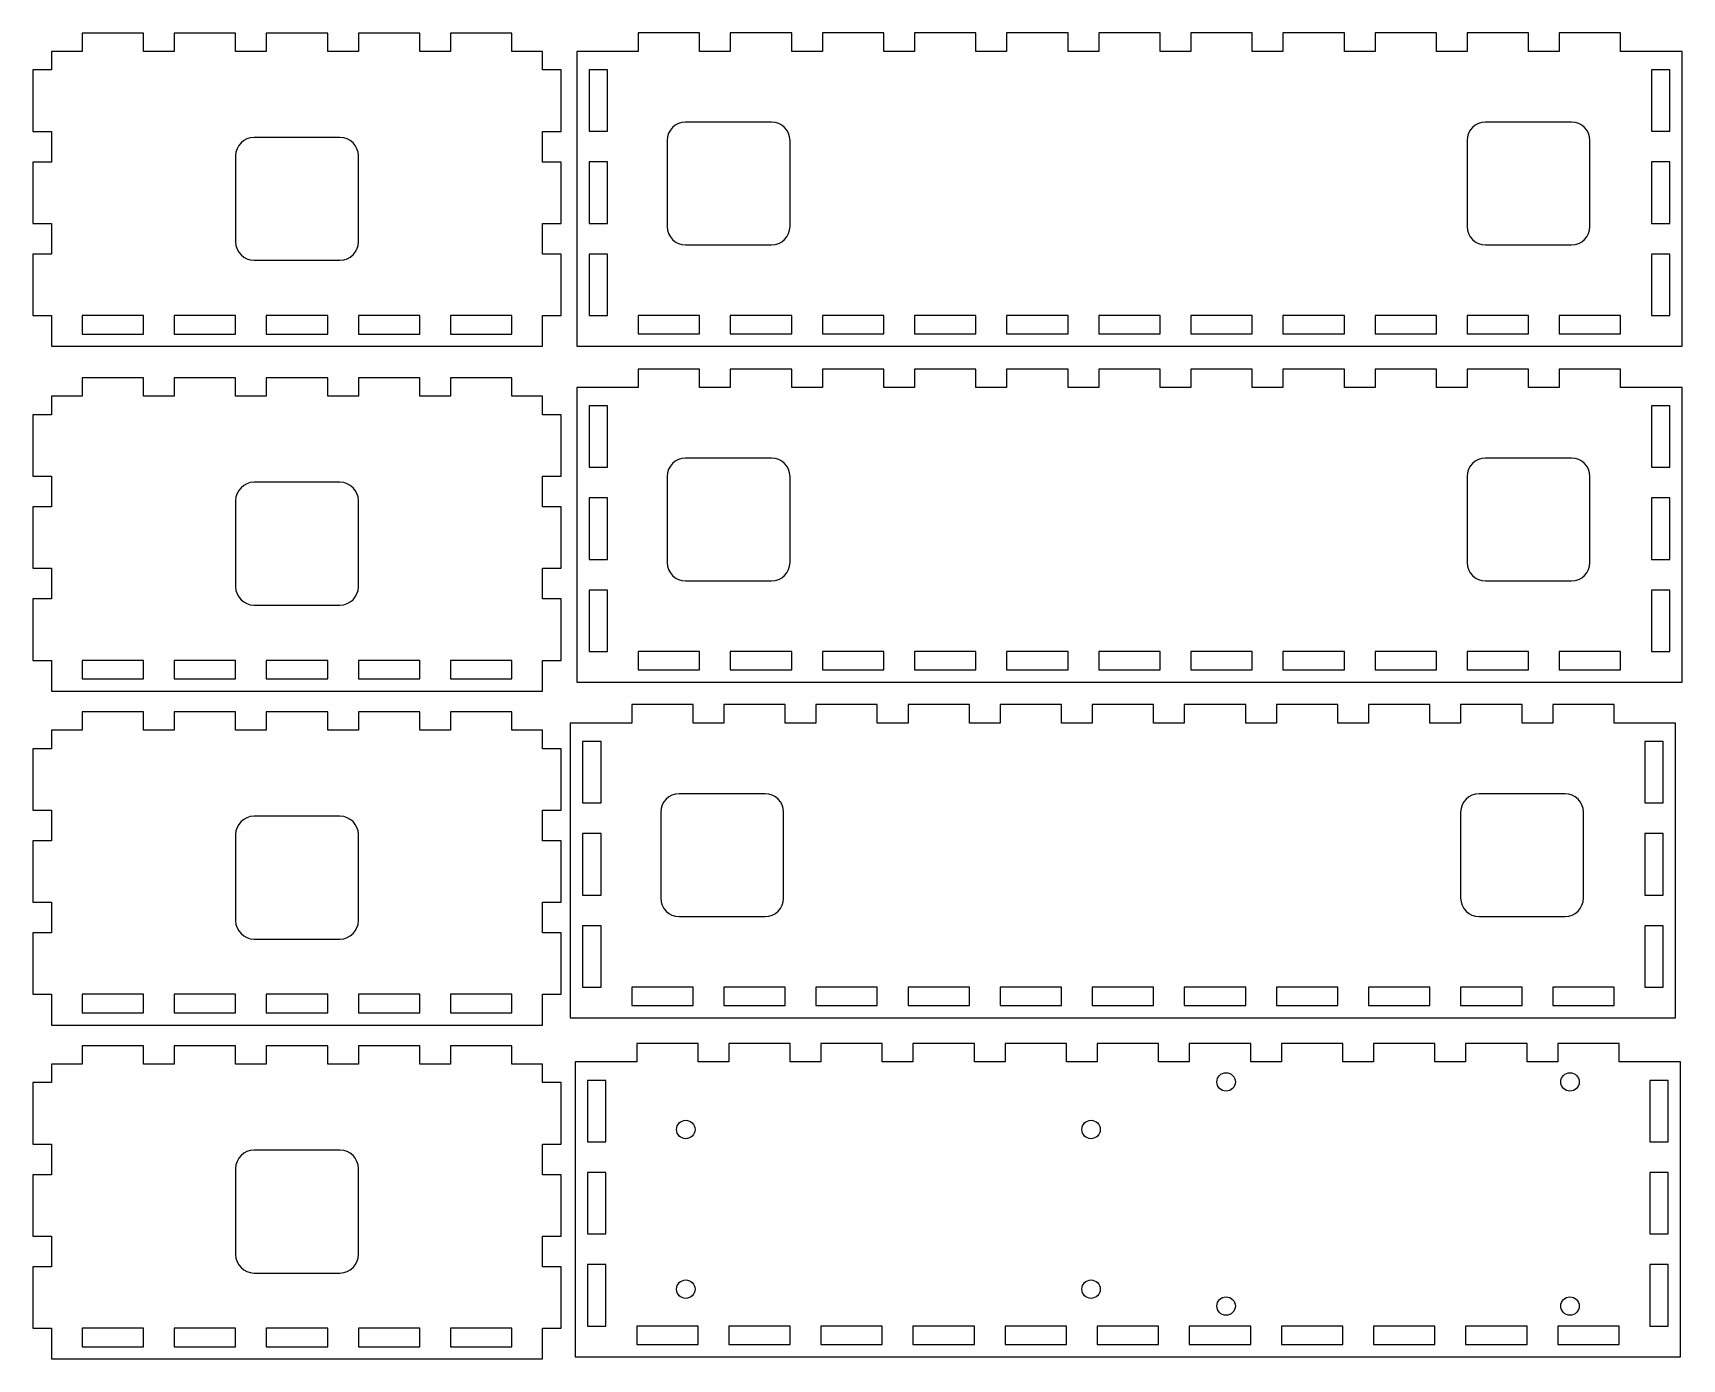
# Model space of a CAD drawing. Header units: millimetres. Extents: x 2674 to 3306, y 1659 to 1874.
# Drawn here: x 2674.4 to 2943, y 1658.5 to 1874.4 of the extents above; entities that cross this region are included whole.
import ezdxf

# ---------------------------------------------------------------- set-up
doc = ezdxf.new("R2010")
doc.units = ezdxf.units.MM

msp = doc.modelspace()

# ---------------------------------------------------------------- linework, layer by layer
at = {"color": 7, "linetype": 'Continuous', "lineweight": 25}
for p, q in [((2692.41, 1874.41), (2682.41, 1874.41)), ((2682.41, 1874.41), (2682.41, 1871.41)), ((2692.41, 1871.41), (2692.41, 1874.41)), ((2707.41, 1874.41), (2697.41, 1874.41)), ((2697.41, 1874.41), (2697.41, 1871.41)), ((2707.41, 1871.41), (2707.41, 1874.41)), ((2722.41, 1874.41), (2712.41, 1874.41)), ((2712.41, 1874.41), (2712.41, 1871.41)), ((2722.41, 1871.41), (2722.41, 1874.41)), ((2737.41, 1874.41), (2727.41, 1874.41)), ((2727.41, 1874.41), (2727.41, 1871.41)), ((2737.41, 1871.41), (2737.41, 1874.41)), ((2752.41, 1874.41), (2742.41, 1874.41)), ((2742.41, 1874.41), (2742.41, 1871.41)), ((2752.41, 1871.41), (2752.41, 1874.41)), ((2782.98, 1874.43), (2772.98, 1874.43)), ((2772.98, 1874.43), (2772.98, 1871.43)), ((2782.98, 1871.43), (2782.98, 1874.43)), ((2797.98, 1874.43), (2787.98, 1874.43)), ((2787.98, 1874.43), (2787.98, 1871.43)), ((2797.98, 1871.43), (2797.98, 1874.43)), ((2812.98, 1874.43), (2802.98, 1874.43)), ((2802.98, 1874.43), (2802.98, 1871.43)), ((2812.98, 1871.43), (2812.98, 1874.43)), ((2827.98, 1874.43), (2817.98, 1874.43)), ((2817.98, 1874.43), (2817.98, 1871.43)), ((2827.98, 1871.43), (2827.98, 1874.43)), ((2842.98, 1874.43), (2832.98, 1874.43)), ((2832.98, 1874.43), (2832.98, 1871.43)), ((2842.98, 1871.43), (2842.98, 1874.43)), ((2857.98, 1874.43), (2847.98, 1874.43)), ((2847.98, 1874.43), (2847.98, 1871.43)), ((2857.98, 1871.43), (2857.98, 1874.43)), ((2872.98, 1874.43), (2862.98, 1874.43)), ((2862.98, 1874.43), (2862.98, 1871.43)), ((2872.98, 1871.43), (2872.98, 1874.43)), ((2887.98, 1874.43), (2877.98, 1874.43)), ((2877.98, 1874.43), (2877.98, 1871.43)), ((2887.98, 1871.43), (2887.98, 1874.43)), ((2902.98, 1874.43), (2892.98, 1874.43)), ((2892.98, 1874.43), (2892.98, 1871.43)), ((2902.98, 1871.43), (2902.98, 1874.43)), ((2917.98, 1874.43), (2907.98, 1874.43)), ((2907.98, 1874.43), (2907.98, 1871.43)), ((2917.98, 1871.43), (2917.98, 1874.43)), ((2932.98, 1874.43), (2922.98, 1874.43)), ((2922.98, 1874.43), (2922.98, 1871.43)), ((2932.98, 1871.43), (2932.98, 1874.43)), ((2682.41, 1871.41), (2677.41, 1871.41)), ((2677.41, 1871.41), (2677.41, 1868.41)), ((2697.41, 1871.41), (2692.41, 1871.41)), ((2712.41, 1871.41), (2707.41, 1871.41)), ((2727.41, 1871.41), (2722.41, 1871.41)), ((2742.41, 1871.41), (2737.41, 1871.41)), ((2757.41, 1871.41), (2752.41, 1871.41)), ((2757.41, 1868.41), (2757.41, 1871.41)), ((2772.98, 1871.43), (2762.98, 1871.43)), ((2762.98, 1871.43), (2762.98, 1823.43)), ((2787.98, 1871.43), (2782.98, 1871.43)), ((2802.98, 1871.43), (2797.98, 1871.43)), ((2817.98, 1871.43), (2812.98, 1871.43)), ((2832.98, 1871.43), (2827.98, 1871.43)), ((2847.98, 1871.43), (2842.98, 1871.43)), ((2862.98, 1871.43), (2857.98, 1871.43)), ((2877.98, 1871.43), (2872.98, 1871.43)), ((2892.98, 1871.43), (2887.98, 1871.43)), ((2907.98, 1871.43), (2902.98, 1871.43)), ((2922.98, 1871.43), (2917.98, 1871.43)), ((2942.98, 1871.43), (2932.98, 1871.43)), ((2942.98, 1823.43), (2942.98, 1871.43)), ((2677.41, 1868.41), (2674.41, 1868.41)), ((2674.41, 1868.41), (2674.41, 1858.41)), ((2760.41, 1868.41), (2757.41, 1868.41)), ((2760.41, 1858.41), (2760.41, 1868.41)), ((2767.98, 1868.43), (2764.98, 1868.43)), ((2764.98, 1868.43), (2764.98, 1858.43)), ((2767.98, 1858.43), (2767.98, 1868.43)), ((2937.98, 1868.43), (2937.98, 1858.43)), ((2940.98, 1868.43), (2937.98, 1868.43)), ((2940.98, 1858.43), (2940.98, 1868.43)), ((2794.7, 1859.93), (2780.7, 1859.93)), ((2924.98, 1859.93), (2910.98, 1859.93)), ((2674.41, 1858.41), (2677.41, 1858.41)), ((2677.41, 1858.41), (2677.41, 1853.41)), ((2724.41, 1857.41), (2710.41, 1857.41)), ((2757.41, 1853.41), (2757.41, 1858.41)), ((2757.41, 1858.41), (2760.41, 1858.41)), ((2764.98, 1858.43), (2767.98, 1858.43)), ((2777.7, 1856.93), (2777.7, 1842.93)), ((2797.7, 1842.93), (2797.7, 1856.93)), ((2907.98, 1856.93), (2907.98, 1842.93)), ((2927.98, 1842.93), (2927.98, 1856.93)), ((2937.98, 1858.43), (2940.98, 1858.43)), ((2677.41, 1853.41), (2674.41, 1853.41)), ((2674.41, 1853.41), (2674.41, 1843.41)), ((2707.41, 1854.41), (2707.41, 1840.41)), ((2727.41, 1840.41), (2727.41, 1854.41)), ((2760.41, 1853.41), (2757.41, 1853.41)), ((2760.41, 1843.41), (2760.41, 1853.41)), ((2764.98, 1853.43), (2764.98, 1843.43)), ((2767.98, 1853.43), (2764.98, 1853.43)), ((2767.98, 1843.43), (2767.98, 1853.43)), ((2937.98, 1853.43), (2937.98, 1843.43)), ((2940.98, 1853.43), (2937.98, 1853.43)), ((2940.98, 1843.43), (2940.98, 1853.43)), ((2674.41, 1843.41), (2677.41, 1843.41)), ((2677.41, 1843.41), (2677.41, 1838.41)), ((2757.41, 1838.41), (2757.41, 1843.41)), ((2757.41, 1843.41), (2760.41, 1843.41)), ((2764.98, 1843.43), (2767.98, 1843.43)), ((2937.98, 1843.43), (2940.98, 1843.43)), ((2780.7, 1839.93), (2794.7, 1839.93)), ((2910.98, 1839.93), (2924.98, 1839.93)), ((2677.41, 1838.41), (2674.41, 1838.41)), ((2674.41, 1838.41), (2674.41, 1828.41)), ((2710.41, 1837.41), (2724.41, 1837.41)), ((2760.41, 1838.41), (2757.41, 1838.41)), ((2760.41, 1828.41), (2760.41, 1838.41)), ((2764.98, 1838.43), (2764.98, 1828.43)), ((2767.98, 1838.43), (2764.98, 1838.43)), ((2767.98, 1828.43), (2767.98, 1838.43)), ((2937.98, 1838.43), (2937.98, 1828.43)), ((2940.98, 1838.43), (2937.98, 1838.43)), ((2940.98, 1828.43), (2940.98, 1838.43)), ((2674.41, 1828.41), (2677.41, 1828.41)), ((2677.41, 1828.41), (2677.41, 1823.41)), ((2692.41, 1828.41), (2682.41, 1828.41)), ((2682.41, 1828.41), (2682.41, 1825.41)), ((2692.41, 1825.41), (2692.41, 1828.41)), ((2697.41, 1828.41), (2697.41, 1825.41)), ((2707.41, 1828.41), (2697.41, 1828.41)), ((2707.41, 1825.41), (2707.41, 1828.41)), ((2712.41, 1828.41), (2712.41, 1825.41)), ((2722.41, 1828.41), (2712.41, 1828.41)), ((2722.41, 1825.41), (2722.41, 1828.41)), ((2727.41, 1828.41), (2727.41, 1825.41)), ((2737.41, 1828.41), (2727.41, 1828.41)), ((2737.41, 1825.41), (2737.41, 1828.41)), ((2742.41, 1828.41), (2742.41, 1825.41)), ((2752.41, 1828.41), (2742.41, 1828.41)), ((2752.41, 1825.41), (2752.41, 1828.41)), ((2757.41, 1823.41), (2757.41, 1828.41)), ((2757.41, 1828.41), (2760.41, 1828.41)), ((2764.98, 1828.43), (2767.98, 1828.43)), ((2782.98, 1828.43), (2772.98, 1828.43)), ((2772.98, 1828.43), (2772.98, 1825.43)), ((2782.98, 1825.43), (2782.98, 1828.43)), ((2787.98, 1828.43), (2787.98, 1825.43)), ((2797.98, 1828.43), (2787.98, 1828.43)), ((2797.98, 1825.43), (2797.98, 1828.43)), ((2802.98, 1828.43), (2802.98, 1825.43)), ((2812.98, 1828.43), (2802.98, 1828.43)), ((2812.98, 1825.43), (2812.98, 1828.43)), ((2817.98, 1828.43), (2817.98, 1825.43)), ((2827.98, 1828.43), (2817.98, 1828.43)), ((2827.98, 1825.43), (2827.98, 1828.43)), ((2832.98, 1828.43), (2832.98, 1825.43)), ((2842.98, 1828.43), (2832.98, 1828.43)), ((2842.98, 1825.43), (2842.98, 1828.43)), ((2847.98, 1828.43), (2847.98, 1825.43)), ((2857.98, 1828.43), (2847.98, 1828.43)), ((2857.98, 1825.43), (2857.98, 1828.43)), ((2862.98, 1828.43), (2862.98, 1825.43)), ((2872.98, 1828.43), (2862.98, 1828.43)), ((2872.98, 1825.43), (2872.98, 1828.43)), ((2877.98, 1828.43), (2877.98, 1825.43)), ((2887.98, 1828.43), (2877.98, 1828.43)), ((2887.98, 1825.43), (2887.98, 1828.43)), ((2892.98, 1828.43), (2892.98, 1825.43)), ((2902.98, 1828.43), (2892.98, 1828.43)), ((2902.98, 1825.43), (2902.98, 1828.43)), ((2907.98, 1828.43), (2907.98, 1825.43)), ((2917.98, 1828.43), (2907.98, 1828.43)), ((2917.98, 1825.43), (2917.98, 1828.43)), ((2922.98, 1828.43), (2922.98, 1825.43)), ((2932.98, 1828.43), (2922.98, 1828.43)), ((2932.98, 1825.43), (2932.98, 1828.43)), ((2937.98, 1828.43), (2940.98, 1828.43)), ((2682.41, 1825.41), (2692.41, 1825.41)), ((2697.41, 1825.41), (2707.41, 1825.41)), ((2712.41, 1825.41), (2722.41, 1825.41)), ((2727.41, 1825.41), (2737.41, 1825.41)), ((2742.41, 1825.41), (2752.41, 1825.41)), ((2772.98, 1825.43), (2782.98, 1825.43)), ((2787.98, 1825.43), (2797.98, 1825.43)), ((2802.98, 1825.43), (2812.98, 1825.43)), ((2817.98, 1825.43), (2827.98, 1825.43)), ((2832.98, 1825.43), (2842.98, 1825.43)), ((2847.98, 1825.43), (2857.98, 1825.43)), ((2862.98, 1825.43), (2872.98, 1825.43)), ((2877.98, 1825.43), (2887.98, 1825.43)), ((2892.98, 1825.43), (2902.98, 1825.43)), ((2907.98, 1825.43), (2917.98, 1825.43)), ((2922.98, 1825.43), (2932.98, 1825.43)), ((2677.41, 1823.41), (2757.41, 1823.41)), ((2762.98, 1823.43), (2942.98, 1823.43)), ((2692.41, 1818.27), (2682.41, 1818.27)), ((2682.41, 1818.27), (2682.41, 1815.27)), ((2692.41, 1815.27), (2692.41, 1818.27)), ((2707.41, 1818.27), (2697.41, 1818.27)), ((2697.41, 1818.27), (2697.41, 1815.27)), ((2707.41, 1815.27), (2707.41, 1818.27)), ((2722.41, 1818.27), (2712.41, 1818.27)), ((2712.41, 1818.27), (2712.41, 1815.27)), ((2722.41, 1815.27), (2722.41, 1818.27)), ((2737.41, 1818.27), (2727.41, 1818.27)), ((2727.41, 1818.27), (2727.41, 1815.27)), ((2737.41, 1815.27), (2737.41, 1818.27)), ((2752.41, 1818.27), (2742.41, 1818.27)), ((2742.41, 1818.27), (2742.41, 1815.27)), ((2752.41, 1815.27), (2752.41, 1818.27)), ((2782.98, 1819.71), (2772.98, 1819.71)), ((2772.98, 1819.71), (2772.98, 1816.71)), ((2782.98, 1816.71), (2782.98, 1819.71)), ((2797.98, 1819.71), (2787.98, 1819.71)), ((2787.98, 1819.71), (2787.98, 1816.71)), ((2797.98, 1816.71), (2797.98, 1819.71)), ((2812.98, 1819.71), (2802.98, 1819.71)), ((2802.98, 1819.71), (2802.98, 1816.71)), ((2812.98, 1816.71), (2812.98, 1819.71)), ((2827.98, 1819.71), (2817.98, 1819.71)), ((2817.98, 1819.71), (2817.98, 1816.71)), ((2827.98, 1816.71), (2827.98, 1819.71)), ((2842.98, 1819.71), (2832.98, 1819.71)), ((2832.98, 1819.71), (2832.98, 1816.71)), ((2842.98, 1816.71), (2842.98, 1819.71)), ((2857.98, 1819.71), (2847.98, 1819.71)), ((2847.98, 1819.71), (2847.98, 1816.71)), ((2857.98, 1816.71), (2857.98, 1819.71)), ((2872.98, 1819.71), (2862.98, 1819.71)), ((2862.98, 1819.71), (2862.98, 1816.71)), ((2872.98, 1816.71), (2872.98, 1819.71)), ((2887.98, 1819.71), (2877.98, 1819.71)), ((2877.98, 1819.71), (2877.98, 1816.71)), ((2887.98, 1816.71), (2887.98, 1819.71)), ((2902.98, 1819.71), (2892.98, 1819.71)), ((2892.98, 1819.71), (2892.98, 1816.71)), ((2902.98, 1816.71), (2902.98, 1819.71)), ((2917.98, 1819.71), (2907.98, 1819.71)), ((2907.98, 1819.71), (2907.98, 1816.71)), ((2917.98, 1816.71), (2917.98, 1819.71)), ((2932.98, 1819.71), (2922.98, 1819.71)), ((2922.98, 1819.71), (2922.98, 1816.71)), ((2932.98, 1816.71), (2932.98, 1819.71)), ((2772.98, 1816.71), (2762.98, 1816.71)), ((2762.98, 1816.71), (2762.98, 1768.71)), ((2787.98, 1816.71), (2782.98, 1816.71)), ((2802.98, 1816.71), (2797.98, 1816.71)), ((2817.98, 1816.71), (2812.98, 1816.71)), ((2832.98, 1816.71), (2827.98, 1816.71)), ((2847.98, 1816.71), (2842.98, 1816.71)), ((2862.98, 1816.71), (2857.98, 1816.71)), ((2877.98, 1816.71), (2872.98, 1816.71)), ((2892.98, 1816.71), (2887.98, 1816.71)), ((2907.98, 1816.71), (2902.98, 1816.71)), ((2922.98, 1816.71), (2917.98, 1816.71)), ((2942.98, 1816.71), (2932.98, 1816.71)), ((2942.98, 1768.71), (2942.98, 1816.71)), ((2682.41, 1815.27), (2677.41, 1815.27)), ((2677.41, 1815.27), (2677.41, 1812.27)), ((2697.41, 1815.27), (2692.41, 1815.27)), ((2712.41, 1815.27), (2707.41, 1815.27)), ((2727.41, 1815.27), (2722.41, 1815.27)), ((2742.41, 1815.27), (2737.41, 1815.27)), ((2757.41, 1815.27), (2752.41, 1815.27)), ((2757.41, 1812.27), (2757.41, 1815.27)), ((2767.98, 1813.71), (2764.98, 1813.71)), ((2764.98, 1813.71), (2764.98, 1803.71)), ((2767.98, 1803.71), (2767.98, 1813.71)), ((2937.98, 1813.71), (2937.98, 1803.71)), ((2940.98, 1813.71), (2937.98, 1813.71)), ((2940.98, 1803.71), (2940.98, 1813.71)), ((2677.41, 1812.27), (2674.41, 1812.27)), ((2674.41, 1812.27), (2674.41, 1802.27)), ((2760.41, 1812.27), (2757.41, 1812.27)), ((2760.41, 1802.27), (2760.41, 1812.27)), ((2794.7, 1805.21), (2780.7, 1805.21)), ((2924.98, 1805.21), (2910.98, 1805.21)), ((2674.41, 1802.27), (2677.41, 1802.27)), ((2677.41, 1802.27), (2677.41, 1797.27)), ((2757.41, 1797.27), (2757.41, 1802.27)), ((2757.41, 1802.27), (2760.41, 1802.27)), ((2764.98, 1803.71), (2767.98, 1803.71)), ((2777.7, 1802.21), (2777.7, 1788.21)), ((2797.7, 1788.21), (2797.7, 1802.21)), ((2907.98, 1802.21), (2907.98, 1788.21)), ((2927.98, 1788.21), (2927.98, 1802.21)), ((2937.98, 1803.71), (2940.98, 1803.71)), ((2724.41, 1801.27), (2710.41, 1801.27)), ((2677.41, 1797.27), (2674.41, 1797.27)), ((2674.41, 1797.27), (2674.41, 1787.27)), ((2707.41, 1798.27), (2707.41, 1784.27)), ((2727.41, 1784.27), (2727.41, 1798.27)), ((2760.41, 1797.27), (2757.41, 1797.27)), ((2760.41, 1787.27), (2760.41, 1797.27)), ((2764.98, 1798.71), (2764.98, 1788.71)), ((2767.98, 1798.71), (2764.98, 1798.71)), ((2767.98, 1788.71), (2767.98, 1798.71)), ((2937.98, 1798.71), (2937.98, 1788.71)), ((2940.98, 1798.71), (2937.98, 1798.71)), ((2940.98, 1788.71), (2940.98, 1798.71)), ((2764.98, 1788.71), (2767.98, 1788.71)), ((2937.98, 1788.71), (2940.98, 1788.71)), ((2674.41, 1787.27), (2677.41, 1787.27)), ((2677.41, 1787.27), (2677.41, 1782.27)), ((2757.41, 1782.27), (2757.41, 1787.27)), ((2757.41, 1787.27), (2760.41, 1787.27)), ((2764.98, 1783.71), (2764.98, 1773.71)), ((2767.98, 1783.71), (2764.98, 1783.71)), ((2767.98, 1773.71), (2767.98, 1783.71)), ((2780.7, 1785.21), (2794.7, 1785.21)), ((2910.98, 1785.21), (2924.98, 1785.21)), ((2937.98, 1783.71), (2937.98, 1773.71)), ((2940.98, 1783.71), (2937.98, 1783.71)), ((2940.98, 1773.71), (2940.98, 1783.71)), ((2677.41, 1782.27), (2674.41, 1782.27)), ((2674.41, 1782.27), (2674.41, 1772.27)), ((2710.41, 1781.27), (2724.41, 1781.27)), ((2760.41, 1782.27), (2757.41, 1782.27)), ((2760.41, 1772.27), (2760.41, 1782.27)), ((2764.98, 1773.71), (2767.98, 1773.71)), ((2782.98, 1773.71), (2772.98, 1773.71)), ((2772.98, 1773.71), (2772.98, 1770.71)), ((2782.98, 1770.71), (2782.98, 1773.71)), ((2787.98, 1773.71), (2787.98, 1770.71)), ((2797.98, 1773.71), (2787.98, 1773.71)), ((2797.98, 1770.71), (2797.98, 1773.71)), ((2802.98, 1773.71), (2802.98, 1770.71)), ((2812.98, 1773.71), (2802.98, 1773.71)), ((2812.98, 1770.71), (2812.98, 1773.71)), ((2817.98, 1773.71), (2817.98, 1770.71)), ((2827.98, 1773.71), (2817.98, 1773.71)), ((2827.98, 1770.71), (2827.98, 1773.71)), ((2832.98, 1773.71), (2832.98, 1770.71)), ((2842.98, 1773.71), (2832.98, 1773.71)), ((2842.98, 1770.71), (2842.98, 1773.71)), ((2847.98, 1773.71), (2847.98, 1770.71)), ((2857.98, 1773.71), (2847.98, 1773.71)), ((2857.98, 1770.71), (2857.98, 1773.71)), ((2862.98, 1773.71), (2862.98, 1770.71)), ((2872.98, 1773.71), (2862.98, 1773.71)), ((2872.98, 1770.71), (2872.98, 1773.71)), ((2877.98, 1773.71), (2877.98, 1770.71)), ((2887.98, 1773.71), (2877.98, 1773.71)), ((2887.98, 1770.71), (2887.98, 1773.71)), ((2892.98, 1773.71), (2892.98, 1770.71)), ((2902.98, 1773.71), (2892.98, 1773.71)), ((2902.98, 1770.71), (2902.98, 1773.71)), ((2907.98, 1773.71), (2907.98, 1770.71)), ((2917.98, 1773.71), (2907.98, 1773.71)), ((2917.98, 1770.71), (2917.98, 1773.71)), ((2922.98, 1773.71), (2922.98, 1770.71)), ((2932.98, 1773.71), (2922.98, 1773.71)), ((2932.98, 1770.71), (2932.98, 1773.71)), ((2937.98, 1773.71), (2940.98, 1773.71)), ((2674.41, 1772.27), (2677.41, 1772.27)), ((2677.41, 1772.27), (2677.41, 1767.27)), ((2692.41, 1772.27), (2682.41, 1772.27)), ((2682.41, 1772.27), (2682.41, 1769.27)), ((2692.41, 1769.27), (2692.41, 1772.27)), ((2697.41, 1772.27), (2697.41, 1769.27)), ((2707.41, 1772.27), (2697.41, 1772.27)), ((2707.41, 1769.27), (2707.41, 1772.27)), ((2712.41, 1772.27), (2712.41, 1769.27)), ((2722.41, 1772.27), (2712.41, 1772.27)), ((2722.41, 1769.27), (2722.41, 1772.27)), ((2727.41, 1772.27), (2727.41, 1769.27)), ((2737.41, 1772.27), (2727.41, 1772.27)), ((2737.41, 1769.27), (2737.41, 1772.27)), ((2742.41, 1772.27), (2742.41, 1769.27)), ((2752.41, 1772.27), (2742.41, 1772.27)), ((2752.41, 1769.27), (2752.41, 1772.27)), ((2757.41, 1767.27), (2757.41, 1772.27)), ((2757.41, 1772.27), (2760.41, 1772.27)), ((2772.98, 1770.71), (2782.98, 1770.71)), ((2787.98, 1770.71), (2797.98, 1770.71)), ((2802.98, 1770.71), (2812.98, 1770.71)), ((2817.98, 1770.71), (2827.98, 1770.71)), ((2832.98, 1770.71), (2842.98, 1770.71)), ((2847.98, 1770.71), (2857.98, 1770.71)), ((2862.98, 1770.71), (2872.98, 1770.71)), ((2877.98, 1770.71), (2887.98, 1770.71)), ((2892.98, 1770.71), (2902.98, 1770.71)), ((2907.98, 1770.71), (2917.98, 1770.71)), ((2922.98, 1770.71), (2932.98, 1770.71)), ((2677.41, 1767.27), (2757.41, 1767.27)), ((2682.41, 1769.27), (2692.41, 1769.27)), ((2697.41, 1769.27), (2707.41, 1769.27)), ((2712.41, 1769.27), (2722.41, 1769.27)), ((2727.41, 1769.27), (2737.41, 1769.27)), ((2742.41, 1769.27), (2752.41, 1769.27)), ((2762.98, 1768.71), (2942.98, 1768.71)), ((2781.92, 1765.06), (2771.92, 1765.06)), ((2771.92, 1765.06), (2771.92, 1762.06)), ((2781.92, 1762.06), (2781.92, 1765.06)), ((2796.92, 1765.06), (2786.92, 1765.06)), ((2786.92, 1765.06), (2786.92, 1762.06)), ((2796.92, 1762.06), (2796.92, 1765.06)), ((2811.92, 1765.06), (2801.92, 1765.06)), ((2801.92, 1765.06), (2801.92, 1762.06)), ((2811.92, 1762.06), (2811.92, 1765.06)), ((2826.92, 1765.06), (2816.92, 1765.06)), ((2816.92, 1765.06), (2816.92, 1762.06)), ((2826.92, 1762.06), (2826.92, 1765.06)), ((2841.92, 1765.06), (2831.92, 1765.06)), ((2831.92, 1765.06), (2831.92, 1762.06)), ((2841.92, 1762.06), (2841.92, 1765.06)), ((2856.92, 1765.06), (2846.92, 1765.06)), ((2846.92, 1765.06), (2846.92, 1762.06)), ((2856.92, 1762.06), (2856.92, 1765.06)), ((2871.92, 1765.06), (2861.92, 1765.06)), ((2861.92, 1765.06), (2861.92, 1762.06)), ((2871.92, 1762.06), (2871.92, 1765.06)), ((2886.92, 1765.06), (2876.92, 1765.06)), ((2876.92, 1765.06), (2876.92, 1762.06)), ((2886.92, 1762.06), (2886.92, 1765.06)), ((2901.92, 1765.06), (2891.92, 1765.06)), ((2891.92, 1765.06), (2891.92, 1762.06)), ((2901.92, 1762.06), (2901.92, 1765.06)), ((2916.92, 1765.06), (2906.92, 1765.06)), ((2906.92, 1765.06), (2906.92, 1762.06)), ((2916.92, 1762.06), (2916.92, 1765.06)), ((2931.92, 1765.06), (2921.92, 1765.06)), ((2921.92, 1765.06), (2921.92, 1762.06)), ((2931.92, 1762.06), (2931.92, 1765.06)), ((2692.41, 1763.89), (2682.41, 1763.89)), ((2682.41, 1763.89), (2682.41, 1760.89)), ((2692.41, 1760.89), (2692.41, 1763.89)), ((2707.41, 1763.89), (2697.41, 1763.89)), ((2697.41, 1763.89), (2697.41, 1760.89)), ((2707.41, 1760.89), (2707.41, 1763.89)), ((2722.41, 1763.89), (2712.41, 1763.89)), ((2712.41, 1763.89), (2712.41, 1760.89)), ((2722.41, 1760.89), (2722.41, 1763.89)), ((2737.41, 1763.89), (2727.41, 1763.89)), ((2727.41, 1763.89), (2727.41, 1760.89)), ((2737.41, 1760.89), (2737.41, 1763.89)), ((2752.41, 1763.89), (2742.41, 1763.89)), ((2742.41, 1763.89), (2742.41, 1760.89)), ((2752.41, 1760.89), (2752.41, 1763.89)), ((2771.92, 1762.06), (2761.92, 1762.06)), ((2761.92, 1762.06), (2761.92, 1714.06)), ((2786.92, 1762.06), (2781.92, 1762.06)), ((2801.92, 1762.06), (2796.92, 1762.06)), ((2816.92, 1762.06), (2811.92, 1762.06)), ((2831.92, 1762.06), (2826.92, 1762.06)), ((2846.92, 1762.06), (2841.92, 1762.06)), ((2861.92, 1762.06), (2856.92, 1762.06)), ((2876.92, 1762.06), (2871.92, 1762.06)), ((2891.92, 1762.06), (2886.92, 1762.06)), ((2906.92, 1762.06), (2901.92, 1762.06)), ((2921.92, 1762.06), (2916.92, 1762.06)), ((2941.92, 1762.06), (2931.92, 1762.06)), ((2941.92, 1714.06), (2941.92, 1762.06)), ((2682.41, 1760.89), (2677.41, 1760.89)), ((2677.41, 1760.89), (2677.41, 1757.89)), ((2697.41, 1760.89), (2692.41, 1760.89)), ((2712.41, 1760.89), (2707.41, 1760.89)), ((2727.41, 1760.89), (2722.41, 1760.89)), ((2742.41, 1760.89), (2737.41, 1760.89)), ((2757.41, 1760.89), (2752.41, 1760.89)), ((2757.41, 1757.89), (2757.41, 1760.89)), ((2677.41, 1757.89), (2674.41, 1757.89)), ((2674.41, 1757.89), (2674.41, 1747.89)), ((2760.41, 1757.89), (2757.41, 1757.89)), ((2760.41, 1747.89), (2760.41, 1757.89)), ((2766.92, 1759.06), (2763.92, 1759.06)), ((2763.92, 1759.06), (2763.92, 1749.06)), ((2766.92, 1749.06), (2766.92, 1759.06)), ((2936.92, 1759.06), (2936.92, 1749.06)), ((2939.92, 1759.06), (2936.92, 1759.06)), ((2939.92, 1749.06), (2939.92, 1759.06)), ((2763.92, 1749.06), (2766.92, 1749.06)), ((2793.64, 1750.56), (2779.64, 1750.56)), ((2923.92, 1750.56), (2909.92, 1750.56)), ((2936.92, 1749.06), (2939.92, 1749.06)), ((2674.41, 1747.89), (2677.41, 1747.89)), ((2677.41, 1747.89), (2677.41, 1742.89)), ((2724.41, 1746.89), (2710.41, 1746.89)), ((2757.41, 1742.89), (2757.41, 1747.89)), ((2757.41, 1747.89), (2760.41, 1747.89)), ((2776.64, 1747.56), (2776.64, 1733.56)), ((2796.64, 1733.56), (2796.64, 1747.56)), ((2906.92, 1747.56), (2906.92, 1733.56)), ((2926.92, 1733.56), (2926.92, 1747.56)), ((2707.41, 1743.89), (2707.41, 1729.89)), ((2727.41, 1729.89), (2727.41, 1743.89)), ((2763.92, 1744.06), (2763.92, 1734.06)), ((2766.92, 1744.06), (2763.92, 1744.06)), ((2766.92, 1734.06), (2766.92, 1744.06)), ((2936.92, 1744.06), (2936.92, 1734.06)), ((2939.92, 1744.06), (2936.92, 1744.06)), ((2939.92, 1734.06), (2939.92, 1744.06)), ((2677.41, 1742.89), (2674.41, 1742.89)), ((2674.41, 1742.89), (2674.41, 1732.89)), ((2760.41, 1742.89), (2757.41, 1742.89)), ((2760.41, 1732.89), (2760.41, 1742.89)), ((2674.41, 1732.89), (2677.41, 1732.89)), ((2677.41, 1732.89), (2677.41, 1727.89)), ((2757.41, 1727.89), (2757.41, 1732.89)), ((2757.41, 1732.89), (2760.41, 1732.89)), ((2763.92, 1734.06), (2766.92, 1734.06)), ((2936.92, 1734.06), (2939.92, 1734.06)), ((2779.64, 1730.56), (2793.64, 1730.56)), ((2909.92, 1730.56), (2923.92, 1730.56)), ((2677.41, 1727.89), (2674.41, 1727.89)), ((2674.41, 1727.89), (2674.41, 1717.89)), ((2710.41, 1726.89), (2724.41, 1726.89)), ((2760.41, 1727.89), (2757.41, 1727.89)), ((2760.41, 1717.89), (2760.41, 1727.89)), ((2763.92, 1729.06), (2763.92, 1719.06)), ((2766.92, 1729.06), (2763.92, 1729.06)), ((2766.92, 1719.06), (2766.92, 1729.06)), ((2936.92, 1729.06), (2936.92, 1719.06)), ((2939.92, 1729.06), (2936.92, 1729.06)), ((2939.92, 1719.06), (2939.92, 1729.06)), ((2763.92, 1719.06), (2766.92, 1719.06)), ((2781.92, 1719.06), (2771.92, 1719.06)), ((2771.92, 1719.06), (2771.92, 1716.06)), ((2781.92, 1716.06), (2781.92, 1719.06)), ((2786.92, 1719.06), (2786.92, 1716.06)), ((2796.92, 1719.06), (2786.92, 1719.06)), ((2796.92, 1716.06), (2796.92, 1719.06)), ((2801.92, 1719.06), (2801.92, 1716.06)), ((2811.92, 1719.06), (2801.92, 1719.06)), ((2811.92, 1716.06), (2811.92, 1719.06)), ((2816.92, 1719.06), (2816.92, 1716.06)), ((2826.92, 1719.06), (2816.92, 1719.06)), ((2826.92, 1716.06), (2826.92, 1719.06)), ((2831.92, 1719.06), (2831.92, 1716.06)), ((2841.92, 1719.06), (2831.92, 1719.06)), ((2841.92, 1716.06), (2841.92, 1719.06)), ((2846.92, 1719.06), (2846.92, 1716.06)), ((2856.92, 1719.06), (2846.92, 1719.06)), ((2856.92, 1716.06), (2856.92, 1719.06)), ((2861.92, 1719.06), (2861.92, 1716.06)), ((2871.92, 1719.06), (2861.92, 1719.06)), ((2871.92, 1716.06), (2871.92, 1719.06)), ((2876.92, 1719.06), (2876.92, 1716.06)), ((2886.92, 1719.06), (2876.92, 1719.06)), ((2886.92, 1716.06), (2886.92, 1719.06)), ((2891.92, 1719.06), (2891.92, 1716.06)), ((2901.92, 1719.06), (2891.92, 1719.06)), ((2901.92, 1716.06), (2901.92, 1719.06)), ((2906.92, 1719.06), (2906.92, 1716.06)), ((2916.92, 1719.06), (2906.92, 1719.06)), ((2916.92, 1716.06), (2916.92, 1719.06)), ((2921.92, 1719.06), (2921.92, 1716.06)), ((2931.92, 1719.06), (2921.92, 1719.06)), ((2931.92, 1716.06), (2931.92, 1719.06)), ((2936.92, 1719.06), (2939.92, 1719.06)), ((2674.41, 1717.89), (2677.41, 1717.89)), ((2677.41, 1717.89), (2677.41, 1712.89)), ((2692.41, 1717.89), (2682.41, 1717.89)), ((2682.41, 1717.89), (2682.41, 1714.89)), ((2692.41, 1714.89), (2692.41, 1717.89)), ((2697.41, 1717.89), (2697.41, 1714.89)), ((2707.41, 1717.89), (2697.41, 1717.89)), ((2707.41, 1714.89), (2707.41, 1717.89)), ((2712.41, 1717.89), (2712.41, 1714.89)), ((2722.41, 1717.89), (2712.41, 1717.89)), ((2722.41, 1714.89), (2722.41, 1717.89)), ((2727.41, 1717.89), (2727.41, 1714.89)), ((2737.41, 1717.89), (2727.41, 1717.89)), ((2737.41, 1714.89), (2737.41, 1717.89)), ((2742.41, 1717.89), (2742.41, 1714.89)), ((2752.41, 1717.89), (2742.41, 1717.89)), ((2752.41, 1714.89), (2752.41, 1717.89)), ((2757.41, 1712.89), (2757.41, 1717.89)), ((2757.41, 1717.89), (2760.41, 1717.89)), ((2682.41, 1714.89), (2692.41, 1714.89)), ((2697.41, 1714.89), (2707.41, 1714.89)), ((2712.41, 1714.89), (2722.41, 1714.89)), ((2727.41, 1714.89), (2737.41, 1714.89)), ((2742.41, 1714.89), (2752.41, 1714.89)), ((2761.92, 1714.06), (2941.92, 1714.06)), ((2771.92, 1716.06), (2781.92, 1716.06)), ((2786.92, 1716.06), (2796.92, 1716.06)), ((2801.92, 1716.06), (2811.92, 1716.06)), ((2816.92, 1716.06), (2826.92, 1716.06)), ((2831.92, 1716.06), (2841.92, 1716.06)), ((2846.92, 1716.06), (2856.92, 1716.06)), ((2861.92, 1716.06), (2871.92, 1716.06)), ((2876.92, 1716.06), (2886.92, 1716.06)), ((2891.92, 1716.06), (2901.92, 1716.06)), ((2906.92, 1716.06), (2916.92, 1716.06)), ((2921.92, 1716.06), (2931.92, 1716.06)), ((2677.41, 1712.89), (2757.41, 1712.89)), ((2692.41, 1709.51), (2682.41, 1709.51)), ((2682.41, 1709.51), (2682.41, 1706.51)), ((2692.41, 1706.51), (2692.41, 1709.51)), ((2707.41, 1709.51), (2697.41, 1709.51)), ((2697.41, 1709.51), (2697.41, 1706.51)), ((2707.41, 1706.51), (2707.41, 1709.51)), ((2722.41, 1709.51), (2712.41, 1709.51)), ((2712.41, 1709.51), (2712.41, 1706.51)), ((2722.41, 1706.51), (2722.41, 1709.51)), ((2737.41, 1709.51), (2727.41, 1709.51)), ((2727.41, 1709.51), (2727.41, 1706.51)), ((2737.41, 1706.51), (2737.41, 1709.51)), ((2752.41, 1709.51), (2742.41, 1709.51)), ((2742.41, 1709.51), (2742.41, 1706.51)), ((2752.41, 1706.51), (2752.41, 1709.51)), ((2782.73, 1709.88), (2772.73, 1709.88)), ((2772.73, 1709.88), (2772.73, 1706.88)), ((2782.73, 1706.88), (2782.73, 1709.88)), ((2797.73, 1709.88), (2787.73, 1709.88)), ((2787.73, 1709.88), (2787.73, 1706.88)), ((2797.73, 1706.88), (2797.73, 1709.88)), ((2812.73, 1709.88), (2802.73, 1709.88)), ((2802.73, 1709.88), (2802.73, 1706.88)), ((2812.73, 1706.88), (2812.73, 1709.88)), ((2827.73, 1709.88), (2817.73, 1709.88)), ((2817.73, 1709.88), (2817.73, 1706.88)), ((2827.73, 1706.88), (2827.73, 1709.88)), ((2842.73, 1709.88), (2832.73, 1709.88)), ((2832.73, 1709.88), (2832.73, 1706.88)), ((2842.73, 1706.88), (2842.73, 1709.88)), ((2857.73, 1709.88), (2847.73, 1709.88)), ((2847.73, 1709.88), (2847.73, 1706.88)), ((2857.73, 1706.88), (2857.73, 1709.88)), ((2872.73, 1709.88), (2862.73, 1709.88)), ((2862.73, 1709.88), (2862.73, 1706.88)), ((2872.73, 1706.88), (2872.73, 1709.88)), ((2887.73, 1709.88), (2877.73, 1709.88)), ((2877.73, 1709.88), (2877.73, 1706.88)), ((2887.73, 1706.88), (2887.73, 1709.88)), ((2902.73, 1709.88), (2892.73, 1709.88)), ((2892.73, 1709.88), (2892.73, 1706.88)), ((2902.73, 1706.88), (2902.73, 1709.88)), ((2917.73, 1709.88), (2907.73, 1709.88)), ((2907.73, 1709.88), (2907.73, 1706.88)), ((2917.73, 1706.88), (2917.73, 1709.88)), ((2932.73, 1709.88), (2922.73, 1709.88)), ((2922.73, 1709.88), (2922.73, 1706.88)), ((2932.73, 1706.88), (2932.73, 1709.88)), ((2682.41, 1706.51), (2677.41, 1706.51)), ((2677.41, 1706.51), (2677.41, 1703.51)), ((2697.41, 1706.51), (2692.41, 1706.51)), ((2712.41, 1706.51), (2707.41, 1706.51)), ((2727.41, 1706.51), (2722.41, 1706.51)), ((2742.41, 1706.51), (2737.41, 1706.51)), ((2757.41, 1706.51), (2752.41, 1706.51)), ((2757.41, 1703.51), (2757.41, 1706.51)), ((2772.73, 1706.88), (2762.73, 1706.88)), ((2762.73, 1706.88), (2762.73, 1658.88)), ((2787.73, 1706.88), (2782.73, 1706.88)), ((2802.73, 1706.88), (2797.73, 1706.88)), ((2817.73, 1706.88), (2812.73, 1706.88)), ((2832.73, 1706.88), (2827.73, 1706.88)), ((2847.73, 1706.88), (2842.73, 1706.88)), ((2862.73, 1706.88), (2857.73, 1706.88)), ((2877.73, 1706.88), (2872.73, 1706.88)), ((2892.73, 1706.88), (2887.73, 1706.88)), ((2907.73, 1706.88), (2902.73, 1706.88)), ((2922.73, 1706.88), (2917.73, 1706.88)), ((2942.73, 1706.88), (2932.73, 1706.88)), ((2942.73, 1658.88), (2942.73, 1706.88)), ((2677.41, 1703.51), (2674.41, 1703.51)), ((2674.41, 1703.51), (2674.41, 1693.51)), ((2760.41, 1703.51), (2757.41, 1703.51)), ((2760.41, 1693.51), (2760.41, 1703.51)), ((2767.73, 1703.88), (2764.73, 1703.88)), ((2764.73, 1703.88), (2764.73, 1693.88)), ((2767.73, 1693.88), (2767.73, 1703.88)), ((2937.73, 1703.88), (2937.73, 1693.88)), ((2940.73, 1703.88), (2937.73, 1703.88)), ((2940.73, 1693.88), (2940.73, 1703.88)), ((2674.41, 1693.51), (2677.41, 1693.51)), ((2677.41, 1693.51), (2677.41, 1688.51)), ((2724.41, 1692.51), (2710.41, 1692.51)), ((2757.41, 1688.51), (2757.41, 1693.51)), ((2757.41, 1693.51), (2760.41, 1693.51)), ((2764.73, 1693.88), (2767.73, 1693.88)), ((2937.73, 1693.88), (2940.73, 1693.88)), ((2707.41, 1689.51), (2707.41, 1675.51)), ((2727.41, 1675.51), (2727.41, 1689.51)), ((2677.41, 1688.51), (2674.41, 1688.51)), ((2674.41, 1688.51), (2674.41, 1678.51)), ((2760.41, 1688.51), (2757.41, 1688.51)), ((2760.41, 1678.51), (2760.41, 1688.51)), ((2764.73, 1688.88), (2764.73, 1678.88)), ((2767.73, 1688.88), (2764.73, 1688.88)), ((2767.73, 1678.88), (2767.73, 1688.88)), ((2937.73, 1688.88), (2937.73, 1678.88)), ((2940.73, 1688.88), (2937.73, 1688.88)), ((2940.73, 1678.88), (2940.73, 1688.88)), ((2764.73, 1678.88), (2767.73, 1678.88)), ((2937.73, 1678.88), (2940.73, 1678.88)), ((2674.41, 1678.51), (2677.41, 1678.51)), ((2677.41, 1678.51), (2677.41, 1673.51)), ((2757.41, 1673.51), (2757.41, 1678.51)), ((2757.41, 1678.51), (2760.41, 1678.51)), ((2677.41, 1673.51), (2674.41, 1673.51)), ((2674.41, 1673.51), (2674.41, 1663.51)), ((2760.41, 1673.51), (2757.41, 1673.51)), ((2760.41, 1663.51), (2760.41, 1673.51)), ((2764.73, 1673.88), (2764.73, 1663.88)), ((2767.73, 1673.88), (2764.73, 1673.88)), ((2767.73, 1663.88), (2767.73, 1673.88)), ((2937.73, 1673.88), (2937.73, 1663.88)), ((2940.73, 1673.88), (2937.73, 1673.88)), ((2940.73, 1663.88), (2940.73, 1673.88)), ((2710.41, 1672.51), (2724.41, 1672.51)), ((2674.41, 1663.51), (2677.41, 1663.51)), ((2677.41, 1663.51), (2677.41, 1658.51)), ((2692.41, 1663.51), (2682.41, 1663.51)), ((2682.41, 1663.51), (2682.41, 1660.51)), ((2692.41, 1660.51), (2692.41, 1663.51)), ((2697.41, 1663.51), (2697.41, 1660.51)), ((2707.41, 1663.51), (2697.41, 1663.51)), ((2707.41, 1660.51), (2707.41, 1663.51)), ((2712.41, 1663.51), (2712.41, 1660.51)), ((2722.41, 1663.51), (2712.41, 1663.51)), ((2722.41, 1660.51), (2722.41, 1663.51)), ((2727.41, 1663.51), (2727.41, 1660.51)), ((2737.41, 1663.51), (2727.41, 1663.51)), ((2737.41, 1660.51), (2737.41, 1663.51)), ((2742.41, 1663.51), (2742.41, 1660.51)), ((2752.41, 1663.51), (2742.41, 1663.51)), ((2752.41, 1660.51), (2752.41, 1663.51)), ((2757.41, 1658.51), (2757.41, 1663.51)), ((2757.41, 1663.51), (2760.41, 1663.51)), ((2764.73, 1663.88), (2767.73, 1663.88)), ((2782.73, 1663.88), (2772.73, 1663.88)), ((2772.73, 1663.88), (2772.73, 1660.88)), ((2782.73, 1660.88), (2782.73, 1663.88)), ((2787.73, 1663.88), (2787.73, 1660.88)), ((2797.73, 1663.88), (2787.73, 1663.88)), ((2797.73, 1660.88), (2797.73, 1663.88)), ((2802.73, 1663.88), (2802.73, 1660.88)), ((2812.73, 1663.88), (2802.73, 1663.88)), ((2812.73, 1660.88), (2812.73, 1663.88)), ((2817.73, 1663.88), (2817.73, 1660.88)), ((2827.73, 1663.88), (2817.73, 1663.88)), ((2827.73, 1660.88), (2827.73, 1663.88)), ((2832.73, 1663.88), (2832.73, 1660.88)), ((2842.73, 1663.88), (2832.73, 1663.88)), ((2842.73, 1660.88), (2842.73, 1663.88)), ((2847.73, 1663.88), (2847.73, 1660.88)), ((2857.73, 1663.88), (2847.73, 1663.88)), ((2857.73, 1660.88), (2857.73, 1663.88)), ((2862.73, 1663.88), (2862.73, 1660.88)), ((2872.73, 1663.88), (2862.73, 1663.88)), ((2872.73, 1660.88), (2872.73, 1663.88)), ((2877.73, 1663.88), (2877.73, 1660.88)), ((2887.73, 1663.88), (2877.73, 1663.88)), ((2887.73, 1660.88), (2887.73, 1663.88)), ((2892.73, 1663.88), (2892.73, 1660.88)), ((2902.73, 1663.88), (2892.73, 1663.88)), ((2902.73, 1660.88), (2902.73, 1663.88)), ((2907.73, 1663.88), (2907.73, 1660.88)), ((2917.73, 1663.88), (2907.73, 1663.88)), ((2917.73, 1660.88), (2917.73, 1663.88)), ((2922.73, 1663.88), (2922.73, 1660.88)), ((2932.73, 1663.88), (2922.73, 1663.88)), ((2932.73, 1660.88), (2932.73, 1663.88)), ((2937.73, 1663.88), (2940.73, 1663.88)), ((2682.41, 1660.51), (2692.41, 1660.51)), ((2697.41, 1660.51), (2707.41, 1660.51)), ((2712.41, 1660.51), (2722.41, 1660.51)), ((2727.41, 1660.51), (2737.41, 1660.51)), ((2742.41, 1660.51), (2752.41, 1660.51)), ((2772.73, 1660.88), (2782.73, 1660.88)), ((2787.73, 1660.88), (2797.73, 1660.88)), ((2802.73, 1660.88), (2812.73, 1660.88)), ((2817.73, 1660.88), (2827.73, 1660.88)), ((2832.73, 1660.88), (2842.73, 1660.88)), ((2847.73, 1660.88), (2857.73, 1660.88)), ((2862.73, 1660.88), (2872.73, 1660.88)), ((2877.73, 1660.88), (2887.73, 1660.88)), ((2892.73, 1660.88), (2902.73, 1660.88)), ((2907.73, 1660.88), (2917.73, 1660.88)), ((2922.73, 1660.88), (2932.73, 1660.88)), ((2677.41, 1658.51), (2757.41, 1658.51)), ((2762.73, 1658.88), (2942.73, 1658.88))]:
    msp.add_line(p, q, dxfattribs=at)
for centre in [(2868.73, 1703.63), (2924.73, 1703.63), (2780.73, 1695.88), (2846.73, 1695.88), (2780.73, 1669.88), (2846.73, 1669.88), (2868.73, 1667.13), (2924.73, 1667.13)]:
    msp.add_circle(centre, 1.5, dxfattribs=at)
for centre, start, end in [((2780.7, 1856.93), 90, 180), ((2794.7, 1856.93), 0, 90), ((2910.98, 1856.93), 90, 180), ((2924.98, 1856.93), 0, 90), ((2710.41, 1854.41), 90, 180), ((2724.41, 1854.41), 0, 90), ((2780.7, 1842.93), 180, 270), ((2794.7, 1842.93), 270, 0), ((2910.98, 1842.93), 180, 270), ((2924.98, 1842.93), 270, 0), ((2710.41, 1840.41), 180, 270), ((2724.41, 1840.41), 270, 0), ((2780.7, 1802.21), 90, 180), ((2794.7, 1802.21), 0, 90), ((2910.98, 1802.21), 90, 180), ((2924.98, 1802.21), 0, 90), ((2710.41, 1798.27), 90, 180), ((2724.41, 1798.27), 0, 90), ((2780.7, 1788.21), 180, 270), ((2794.7, 1788.21), 270, 0), ((2910.98, 1788.21), 180, 270), ((2924.98, 1788.21), 270, 0), ((2710.41, 1784.27), 180, 270), ((2724.41, 1784.27), 270, 0), ((2779.64, 1747.56), 90, 180), ((2793.64, 1747.56), 0, 90), ((2909.92, 1747.56), 90, 180), ((2923.92, 1747.56), 0, 90), ((2710.41, 1743.89), 90, 180), ((2724.41, 1743.89), 0, 90), ((2779.64, 1733.56), 180, 270), ((2793.64, 1733.56), 270, 0), ((2909.92, 1733.56), 180, 270), ((2923.92, 1733.56), 270, 0), ((2710.41, 1729.89), 180, 270), ((2724.41, 1729.89), 270, 0), ((2710.41, 1689.51), 90, 180), ((2724.41, 1689.51), 0, 90), ((2710.41, 1675.51), 180, 270), ((2724.41, 1675.51), 270, 0)]:
    msp.add_arc(centre, 3, start, end, dxfattribs=at)

doc.saveas('drawing.dxf')
